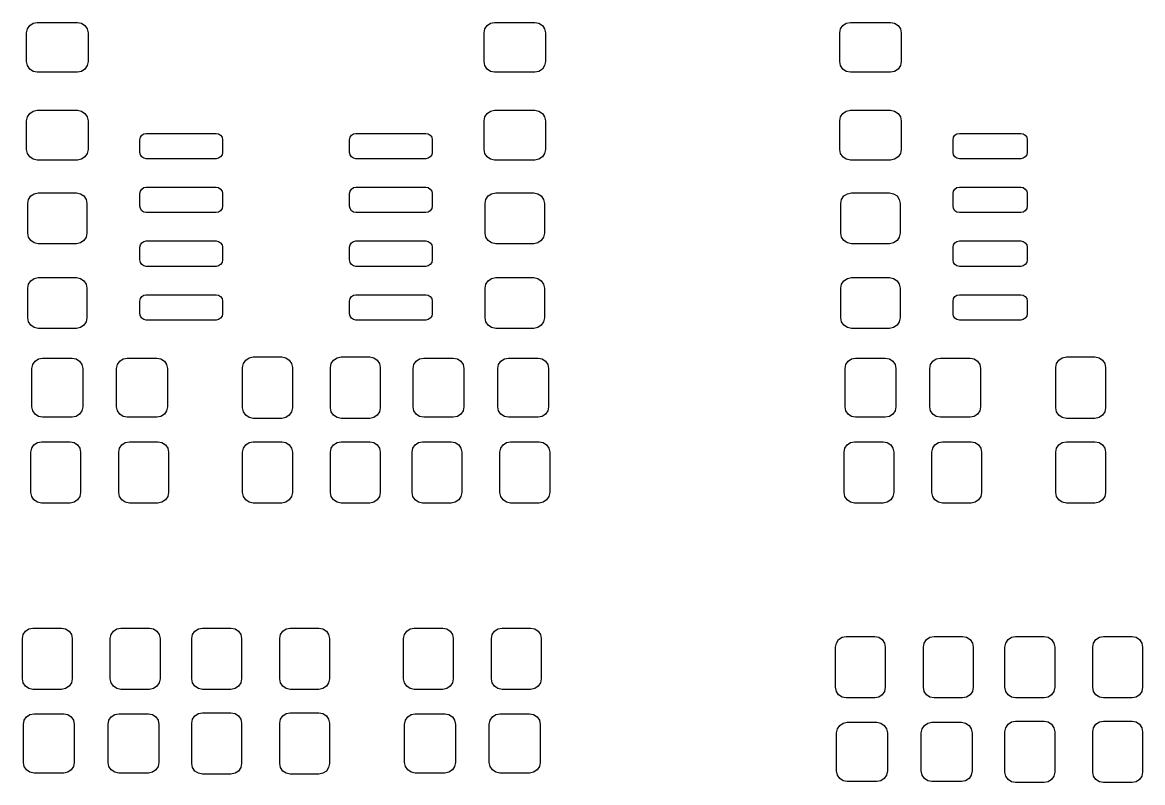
# Model space of a CAD drawing. Extents: x 124.4 to 176.5, y -117.9 to -78.3.
# Drawn here: x 124.38 to 150.82, y -96.32 to -78.38 of the extents above; entities that cross this region are included whole.
import ezdxf

# ---------------------------------------------------------------- set-up
doc = ezdxf.new("R2010")
doc.units = 0
doc.layers.add('BLACK', color=7, linetype='CONTINUOUS')

msp = doc.modelspace()

# ---------------------------------------------------------------- linework, layer by layer
at = {"layer": 'BLACK', "linetype": 'CONTINUOUS'}
for p, q in [((124.475, -78.625), (124.49403, -78.529329)), ((124.49403, -78.529329), (124.548223, -78.448223)), ((124.548223, -78.448223), (124.629329, -78.39403)), ((124.629329, -78.39403), (124.725, -78.375)), ((124.725, -78.375), (125.675, -78.375)), ((125.675, -78.375), (125.770671, -78.39403)), ((125.770671, -78.39403), (125.851777, -78.448223)), ((125.851777, -78.448223), (125.90597, -78.529329)), ((125.90597, -78.529329), (125.925, -78.625)), ((135.275, -78.625), (135.29403, -78.529329)), ((135.29403, -78.529329), (135.348223, -78.448223)), ((135.348223, -78.448223), (135.429329, -78.39403)), ((135.429329, -78.39403), (135.525, -78.375)), ((135.525, -78.375), (136.475, -78.375)), ((136.475, -78.375), (136.570671, -78.39403)), ((136.570671, -78.39403), (136.651777, -78.448223)), ((136.651777, -78.448223), (136.70597, -78.529329)), ((136.70597, -78.529329), (136.725, -78.625)), ((143.675, -78.625), (143.69403, -78.529329)), ((143.69403, -78.529329), (143.748223, -78.448223)), ((143.748223, -78.448223), (143.829329, -78.39403)), ((143.829329, -78.39403), (143.925, -78.375)), ((143.925, -78.375), (144.875, -78.375)), ((144.875, -78.375), (144.970671, -78.39403)), ((144.970671, -78.39403), (145.051777, -78.448223)), ((145.051777, -78.448223), (145.10597, -78.529329)), ((145.10597, -78.529329), (145.125, -78.625)), ((124.475, -79.3), (124.475, -78.625)), ((125.925, -78.625), (125.925, -79.3)), ((135.275, -79.3), (135.275, -78.625)), ((136.725, -78.625), (136.725, -79.3)), ((143.675, -79.3), (143.675, -78.625)), ((145.125, -78.625), (145.125, -79.3)), ((124.49403, -79.395671), (124.475, -79.3)), ((125.925, -79.3), (125.90597, -79.395671)), ((135.29403, -79.395671), (135.275, -79.3)), ((136.725, -79.3), (136.70597, -79.395671)), ((143.69403, -79.395671), (143.675, -79.3)), ((145.125, -79.3), (145.10597, -79.395671)), ((124.548223, -79.476777), (124.49403, -79.395671)), ((124.629329, -79.53097), (124.548223, -79.476777)), ((124.725, -79.55), (124.629329, -79.53097)), ((125.675, -79.55), (124.725, -79.55)), ((125.770671, -79.53097), (125.675, -79.55)), ((125.851777, -79.476777), (125.770671, -79.53097)), ((125.90597, -79.395671), (125.851777, -79.476777)), ((135.348223, -79.476777), (135.29403, -79.395671)), ((135.429329, -79.53097), (135.348223, -79.476777)), ((135.525, -79.55), (135.429329, -79.53097)), ((136.475, -79.55), (135.525, -79.55)), ((136.570671, -79.53097), (136.475, -79.55)), ((136.651777, -79.476777), (136.570671, -79.53097)), ((136.70597, -79.395671), (136.651777, -79.476777)), ((143.748223, -79.476777), (143.69403, -79.395671)), ((143.829329, -79.53097), (143.748223, -79.476777)), ((143.925, -79.55), (143.829329, -79.53097)), ((144.875, -79.55), (143.925, -79.55)), ((144.970671, -79.53097), (144.875, -79.55)), ((145.051777, -79.476777), (144.970671, -79.53097)), ((145.10597, -79.395671), (145.051777, -79.476777)), ((124.475, -80.7), (124.49403, -80.604329)), ((124.49403, -80.604329), (124.548223, -80.523223)), ((124.548223, -80.523223), (124.629329, -80.46903)), ((124.629329, -80.46903), (124.725, -80.45)), ((124.725, -80.45), (125.675, -80.45)), ((125.675, -80.45), (125.770671, -80.46903)), ((125.770671, -80.46903), (125.851777, -80.523223)), ((125.851777, -80.523223), (125.90597, -80.604329)), ((125.90597, -80.604329), (125.925, -80.7)), ((135.275, -80.7), (135.29403, -80.604329)), ((135.29403, -80.604329), (135.348223, -80.523223)), ((135.348223, -80.523223), (135.429329, -80.46903)), ((135.429329, -80.46903), (135.525, -80.45)), ((135.525, -80.45), (136.475, -80.45)), ((136.475, -80.45), (136.570671, -80.46903)), ((136.570671, -80.46903), (136.651777, -80.523223)), ((136.651777, -80.523223), (136.70597, -80.604329)), ((136.70597, -80.604329), (136.725, -80.7)), ((143.675, -80.7), (143.69403, -80.604329)), ((143.69403, -80.604329), (143.748223, -80.523223)), ((143.748223, -80.523223), (143.829329, -80.46903)), ((143.829329, -80.46903), (143.925, -80.45)), ((143.925, -80.45), (144.875, -80.45)), ((144.875, -80.45), (144.970671, -80.46903)), ((144.970671, -80.46903), (145.051777, -80.523223)), ((145.051777, -80.523223), (145.10597, -80.604329)), ((145.10597, -80.604329), (145.125, -80.7)), ((124.475, -81.375), (124.475, -80.7)), ((125.925, -80.7), (125.925, -81.375)), ((135.275, -81.375), (135.275, -80.7)), ((136.725, -80.7), (136.725, -81.375)), ((143.675, -81.375), (143.675, -80.7)), ((145.125, -80.7), (145.125, -81.375)), ((127.15, -81.145), (127.161418, -81.087597)), ((127.15, -81.445), (127.15, -81.145)), ((127.161418, -81.087597), (127.193934, -81.038934)), ((127.193934, -81.038934), (127.242597, -81.006418)), ((127.242597, -81.006418), (127.3, -80.995)), ((127.3, -80.995), (128.95, -80.995)), ((128.95, -80.995), (129.007403, -81.006418)), ((129.007403, -81.006418), (129.056066, -81.038934)), ((129.056066, -81.038934), (129.088582, -81.087597)), ((129.088582, -81.087597), (129.1, -81.145)), ((129.1, -81.145), (129.1, -81.445)), ((132.1, -81.145), (132.111418, -81.087597)), ((132.1, -81.445), (132.1, -81.145)), ((132.111418, -81.087597), (132.143934, -81.038934)), ((132.143934, -81.038934), (132.192597, -81.006418)), ((132.192597, -81.006418), (132.25, -80.995)), ((132.25, -80.995), (133.9, -80.995)), ((133.9, -80.995), (133.957403, -81.006418)), ((133.957403, -81.006418), (134.006066, -81.038934)), ((134.006066, -81.038934), (134.038582, -81.087597)), ((134.038582, -81.087597), (134.05, -81.145)), ((134.05, -81.145), (134.05, -81.445)), ((146.35, -81.145), (146.361418, -81.087597)), ((146.35, -81.445), (146.35, -81.145)), ((146.361418, -81.087597), (146.393934, -81.038934)), ((146.393934, -81.038934), (146.442597, -81.006418)), ((146.442597, -81.006418), (146.5, -80.995)), ((146.5, -80.995), (147.95, -80.995)), ((147.95, -80.995), (148.007403, -81.006418)), ((148.007403, -81.006418), (148.056066, -81.038934)), ((148.056066, -81.038934), (148.088582, -81.087597)), ((148.088582, -81.087597), (148.1, -81.145)), ((148.1, -81.145), (148.1, -81.445)), ((124.49403, -81.470671), (124.475, -81.375)), ((125.925, -81.375), (125.90597, -81.470671)), ((127.161418, -81.502403), (127.15, -81.445)), ((129.1, -81.445), (129.088582, -81.502403)), ((132.111418, -81.502403), (132.1, -81.445)), ((134.05, -81.445), (134.038582, -81.502403)), ((135.29403, -81.470671), (135.275, -81.375)), ((136.725, -81.375), (136.70597, -81.470671)), ((143.69403, -81.470671), (143.675, -81.375)), ((145.125, -81.375), (145.10597, -81.470671)), ((146.361418, -81.502403), (146.35, -81.445)), ((148.1, -81.445), (148.088582, -81.502403)), ((124.548223, -81.551777), (124.49403, -81.470671)), ((124.629329, -81.60597), (124.548223, -81.551777)), ((124.725, -81.625), (124.629329, -81.60597)), ((125.675, -81.625), (124.725, -81.625)), ((125.770671, -81.60597), (125.675, -81.625)), ((125.851777, -81.551777), (125.770671, -81.60597)), ((125.90597, -81.470671), (125.851777, -81.551777)), ((127.193934, -81.551066), (127.161418, -81.502403)), ((127.242597, -81.583582), (127.193934, -81.551066)), ((127.3, -81.595), (127.242597, -81.583582)), ((128.95, -81.595), (127.3, -81.595)), ((129.007403, -81.583582), (128.95, -81.595)), ((129.056066, -81.551066), (129.007403, -81.583582)), ((129.088582, -81.502403), (129.056066, -81.551066)), ((132.143934, -81.551066), (132.111418, -81.502403)), ((132.192597, -81.583582), (132.143934, -81.551066)), ((132.25, -81.595), (132.192597, -81.583582)), ((133.9, -81.595), (132.25, -81.595)), ((133.957403, -81.583582), (133.9, -81.595)), ((134.006066, -81.551066), (133.957403, -81.583582)), ((134.038582, -81.502403), (134.006066, -81.551066)), ((135.348223, -81.551777), (135.29403, -81.470671)), ((135.429329, -81.60597), (135.348223, -81.551777)), ((135.525, -81.625), (135.429329, -81.60597)), ((136.475, -81.625), (135.525, -81.625)), ((136.570671, -81.60597), (136.475, -81.625)), ((136.651777, -81.551777), (136.570671, -81.60597)), ((136.70597, -81.470671), (136.651777, -81.551777)), ((143.748223, -81.551777), (143.69403, -81.470671)), ((143.829329, -81.60597), (143.748223, -81.551777)), ((143.925, -81.625), (143.829329, -81.60597)), ((144.875, -81.625), (143.925, -81.625)), ((144.970671, -81.60597), (144.875, -81.625)), ((145.051777, -81.551777), (144.970671, -81.60597)), ((145.10597, -81.470671), (145.051777, -81.551777)), ((146.393934, -81.551066), (146.361418, -81.502403)), ((146.442597, -81.583582), (146.393934, -81.551066)), ((146.5, -81.595), (146.442597, -81.583582)), ((147.95, -81.595), (146.5, -81.595)), ((148.007403, -81.583582), (147.95, -81.595)), ((148.056066, -81.551066), (148.007403, -81.583582)), ((148.088582, -81.502403), (148.056066, -81.551066)), ((124.51903, -82.554329), (124.573223, -82.473223)), ((124.573223, -82.473223), (124.654329, -82.41903)), ((124.654329, -82.41903), (124.75, -82.4)), ((124.75, -82.4), (125.65, -82.4)), ((125.65, -82.4), (125.745671, -82.41903)), ((125.745671, -82.41903), (125.826777, -82.473223)), ((125.826777, -82.473223), (125.88097, -82.554329)), ((127.15, -82.415), (127.161418, -82.357597)), ((127.15, -82.715), (127.15, -82.415)), ((127.161418, -82.357597), (127.193934, -82.308934)), ((127.193934, -82.308934), (127.242597, -82.276418)), ((127.242597, -82.276418), (127.3, -82.265)), ((127.3, -82.265), (128.95, -82.265)), ((128.95, -82.265), (129.007403, -82.276418)), ((129.007403, -82.276418), (129.056066, -82.308934)), ((129.056066, -82.308934), (129.088582, -82.357597)), ((129.088582, -82.357597), (129.1, -82.415)), ((129.1, -82.415), (129.1, -82.715)), ((132.1, -82.415), (132.111418, -82.357597)), ((132.1, -82.715), (132.1, -82.415)), ((132.111418, -82.357597), (132.143934, -82.308934)), ((132.143934, -82.308934), (132.192597, -82.276418)), ((132.192597, -82.276418), (132.25, -82.265)), ((132.25, -82.265), (133.9, -82.265)), ((133.9, -82.265), (133.957403, -82.276418)), ((133.957403, -82.276418), (134.006066, -82.308934)), ((134.006066, -82.308934), (134.038582, -82.357597)), ((134.038582, -82.357597), (134.05, -82.415)), ((134.05, -82.415), (134.05, -82.715)), ((135.31903, -82.554329), (135.373223, -82.473223)), ((135.373223, -82.473223), (135.454329, -82.41903)), ((135.454329, -82.41903), (135.55, -82.4)), ((135.55, -82.4), (136.45, -82.4)), ((136.45, -82.4), (136.545671, -82.41903)), ((136.545671, -82.41903), (136.626777, -82.473223)), ((136.626777, -82.473223), (136.68097, -82.554329)), ((143.71903, -82.554329), (143.773223, -82.473223)), ((143.773223, -82.473223), (143.854329, -82.41903)), ((143.854329, -82.41903), (143.95, -82.4)), ((143.95, -82.4), (144.85, -82.4)), ((144.85, -82.4), (144.945671, -82.41903)), ((144.945671, -82.41903), (145.026777, -82.473223)), ((145.026777, -82.473223), (145.08097, -82.554329)), ((146.35, -82.415), (146.361418, -82.357597)), ((146.35, -82.715), (146.35, -82.415)), ((146.361418, -82.357597), (146.393934, -82.308934)), ((146.393934, -82.308934), (146.442597, -82.276418)), ((146.442597, -82.276418), (146.5, -82.265)), ((146.5, -82.265), (147.95, -82.265)), ((147.95, -82.265), (148.007403, -82.276418)), ((148.007403, -82.276418), (148.056066, -82.308934)), ((148.056066, -82.308934), (148.088582, -82.357597)), ((148.088582, -82.357597), (148.1, -82.415)), ((148.1, -82.415), (148.1, -82.715)), ((124.5, -82.65), (124.51903, -82.554329)), ((124.5, -83.35), (124.5, -82.65)), ((125.88097, -82.554329), (125.9, -82.65)), ((125.9, -82.65), (125.9, -83.35)), ((127.161418, -82.772403), (127.15, -82.715)), ((127.193934, -82.821066), (127.161418, -82.772403)), ((129.088582, -82.772403), (129.056066, -82.821066)), ((129.1, -82.715), (129.088582, -82.772403)), ((132.111418, -82.772403), (132.1, -82.715)), ((132.143934, -82.821066), (132.111418, -82.772403)), ((134.038582, -82.772403), (134.006066, -82.821066)), ((134.05, -82.715), (134.038582, -82.772403)), ((135.3, -82.65), (135.31903, -82.554329)), ((135.3, -83.35), (135.3, -82.65)), ((136.68097, -82.554329), (136.7, -82.65)), ((136.7, -82.65), (136.7, -83.35)), ((143.7, -82.65), (143.71903, -82.554329)), ((143.7, -83.35), (143.7, -82.65)), ((145.08097, -82.554329), (145.1, -82.65)), ((145.1, -82.65), (145.1, -83.35)), ((146.361418, -82.772403), (146.35, -82.715)), ((146.393934, -82.821066), (146.361418, -82.772403)), ((148.088582, -82.772403), (148.056066, -82.821066)), ((148.1, -82.715), (148.088582, -82.772403)), ((127.242597, -82.853582), (127.193934, -82.821066)), ((127.3, -82.865), (127.242597, -82.853582)), ((128.95, -82.865), (127.3, -82.865)), ((129.007403, -82.853582), (128.95, -82.865)), ((129.056066, -82.821066), (129.007403, -82.853582)), ((132.192597, -82.853582), (132.143934, -82.821066)), ((132.25, -82.865), (132.192597, -82.853582)), ((133.9, -82.865), (132.25, -82.865)), ((133.957403, -82.853582), (133.9, -82.865)), ((134.006066, -82.821066), (133.957403, -82.853582)), ((146.442597, -82.853582), (146.393934, -82.821066)), ((146.5, -82.865), (146.442597, -82.853582)), ((147.95, -82.865), (146.5, -82.865)), ((148.007403, -82.853582), (147.95, -82.865)), ((148.056066, -82.821066), (148.007403, -82.853582)), ((124.51903, -83.445671), (124.5, -83.35)), ((124.573223, -83.526777), (124.51903, -83.445671)), ((124.654329, -83.58097), (124.573223, -83.526777)), ((124.75, -83.6), (124.654329, -83.58097)), ((125.745671, -83.58097), (125.65, -83.6)), ((125.826777, -83.526777), (125.745671, -83.58097)), ((125.88097, -83.445671), (125.826777, -83.526777)), ((125.9, -83.35), (125.88097, -83.445671)), ((127.161418, -83.627597), (127.193934, -83.578934)), ((127.193934, -83.578934), (127.242597, -83.546418)), ((127.242597, -83.546418), (127.3, -83.535)), ((127.3, -83.535), (128.95, -83.535)), ((128.95, -83.535), (129.007403, -83.546418)), ((129.007403, -83.546418), (129.056066, -83.578934)), ((129.056066, -83.578934), (129.088582, -83.627597)), ((132.111418, -83.627597), (132.143934, -83.578934)), ((132.143934, -83.578934), (132.192597, -83.546418)), ((132.192597, -83.546418), (132.25, -83.535)), ((132.25, -83.535), (133.9, -83.535)), ((133.9, -83.535), (133.957403, -83.546418)), ((133.957403, -83.546418), (134.006066, -83.578934)), ((134.006066, -83.578934), (134.038582, -83.627597)), ((135.31903, -83.445671), (135.3, -83.35)), ((135.373223, -83.526777), (135.31903, -83.445671)), ((135.454329, -83.58097), (135.373223, -83.526777)), ((135.55, -83.6), (135.454329, -83.58097)), ((136.545671, -83.58097), (136.45, -83.6)), ((136.626777, -83.526777), (136.545671, -83.58097)), ((136.68097, -83.445671), (136.626777, -83.526777)), ((136.7, -83.35), (136.68097, -83.445671)), ((143.71903, -83.445671), (143.7, -83.35)), ((143.773223, -83.526777), (143.71903, -83.445671)), ((143.854329, -83.58097), (143.773223, -83.526777)), ((143.95, -83.6), (143.854329, -83.58097)), ((144.945671, -83.58097), (144.85, -83.6)), ((145.026777, -83.526777), (144.945671, -83.58097)), ((145.08097, -83.445671), (145.026777, -83.526777)), ((145.1, -83.35), (145.08097, -83.445671)), ((146.361418, -83.627597), (146.393934, -83.578934)), ((146.393934, -83.578934), (146.442597, -83.546418)), ((146.442597, -83.546418), (146.5, -83.535)), ((146.5, -83.535), (147.95, -83.535)), ((147.95, -83.535), (148.007403, -83.546418)), ((148.007403, -83.546418), (148.056066, -83.578934)), ((148.056066, -83.578934), (148.088582, -83.627597)), ((125.65, -83.6), (124.75, -83.6)), ((127.15, -83.685), (127.161418, -83.627597)), ((127.15, -83.985), (127.15, -83.685)), ((129.088582, -83.627597), (129.1, -83.685)), ((129.1, -83.685), (129.1, -83.985)), ((132.1, -83.685), (132.111418, -83.627597)), ((132.1, -83.985), (132.1, -83.685)), ((134.038582, -83.627597), (134.05, -83.685)), ((134.05, -83.685), (134.05, -83.985)), ((136.45, -83.6), (135.55, -83.6)), ((144.85, -83.6), (143.95, -83.6)), ((146.35, -83.685), (146.361418, -83.627597)), ((146.35, -83.985), (146.35, -83.685)), ((148.088582, -83.627597), (148.1, -83.685)), ((148.1, -83.685), (148.1, -83.985)), ((127.161418, -84.042403), (127.15, -83.985)), ((127.193934, -84.091066), (127.161418, -84.042403)), ((127.242597, -84.123582), (127.193934, -84.091066)), ((129.056066, -84.091066), (129.007403, -84.123582)), ((129.088582, -84.042403), (129.056066, -84.091066)), ((129.1, -83.985), (129.088582, -84.042403)), ((132.111418, -84.042403), (132.1, -83.985)), ((132.143934, -84.091066), (132.111418, -84.042403)), ((132.192597, -84.123582), (132.143934, -84.091066)), ((134.006066, -84.091066), (133.957403, -84.123582)), ((134.038582, -84.042403), (134.006066, -84.091066)), ((134.05, -83.985), (134.038582, -84.042403)), ((146.361418, -84.042403), (146.35, -83.985)), ((146.393934, -84.091066), (146.361418, -84.042403)), ((146.442597, -84.123582), (146.393934, -84.091066)), ((148.056066, -84.091066), (148.007403, -84.123582)), ((148.088582, -84.042403), (148.056066, -84.091066)), ((148.1, -83.985), (148.088582, -84.042403)), ((127.3, -84.135), (127.242597, -84.123582)), ((128.95, -84.135), (127.3, -84.135)), ((129.007403, -84.123582), (128.95, -84.135)), ((132.25, -84.135), (132.192597, -84.123582)), ((133.9, -84.135), (132.25, -84.135)), ((133.957403, -84.123582), (133.9, -84.135)), ((146.5, -84.135), (146.442597, -84.123582)), ((147.95, -84.135), (146.5, -84.135)), ((148.007403, -84.123582), (147.95, -84.135)), ((124.5, -84.65), (124.51903, -84.554329)), ((124.51903, -84.554329), (124.573223, -84.473223)), ((124.573223, -84.473223), (124.654329, -84.41903)), ((124.654329, -84.41903), (124.75, -84.4)), ((124.75, -84.4), (125.65, -84.4)), ((125.65, -84.4), (125.745671, -84.41903)), ((125.745671, -84.41903), (125.826777, -84.473223)), ((125.826777, -84.473223), (125.88097, -84.554329)), ((125.88097, -84.554329), (125.9, -84.65)), ((135.3, -84.65), (135.31903, -84.554329)), ((135.31903, -84.554329), (135.373223, -84.473223)), ((135.373223, -84.473223), (135.454329, -84.41903)), ((135.454329, -84.41903), (135.55, -84.4)), ((135.55, -84.4), (136.45, -84.4)), ((136.45, -84.4), (136.545671, -84.41903)), ((136.545671, -84.41903), (136.626777, -84.473223)), ((136.626777, -84.473223), (136.68097, -84.554329)), ((136.68097, -84.554329), (136.7, -84.65)), ((143.7, -84.65), (143.71903, -84.554329)), ((143.71903, -84.554329), (143.773223, -84.473223)), ((143.773223, -84.473223), (143.854329, -84.41903)), ((143.854329, -84.41903), (143.95, -84.4)), ((143.95, -84.4), (144.85, -84.4)), ((144.85, -84.4), (144.945671, -84.41903)), ((144.945671, -84.41903), (145.026777, -84.473223)), ((145.026777, -84.473223), (145.08097, -84.554329)), ((145.08097, -84.554329), (145.1, -84.65)), ((124.5, -85.35), (124.5, -84.65)), ((125.9, -84.65), (125.9, -85.35)), ((127.15, -84.955), (127.161418, -84.897597)), ((127.161418, -84.897597), (127.193934, -84.848934)), ((127.193934, -84.848934), (127.242597, -84.816418)), ((127.242597, -84.816418), (127.3, -84.805)), ((127.3, -84.805), (128.95, -84.805)), ((128.95, -84.805), (129.007403, -84.816418)), ((129.007403, -84.816418), (129.056066, -84.848934)), ((129.056066, -84.848934), (129.088582, -84.897597)), ((129.088582, -84.897597), (129.1, -84.955)), ((132.1, -84.955), (132.111418, -84.897597)), ((132.111418, -84.897597), (132.143934, -84.848934)), ((132.143934, -84.848934), (132.192597, -84.816418)), ((132.192597, -84.816418), (132.25, -84.805)), ((132.25, -84.805), (133.9, -84.805)), ((133.9, -84.805), (133.957403, -84.816418)), ((133.957403, -84.816418), (134.006066, -84.848934)), ((134.006066, -84.848934), (134.038582, -84.897597)), ((134.038582, -84.897597), (134.05, -84.955)), ((135.3, -85.35), (135.3, -84.65)), ((136.7, -84.65), (136.7, -85.35)), ((143.7, -85.35), (143.7, -84.65)), ((145.1, -84.65), (145.1, -85.35)), ((146.35, -84.955), (146.361418, -84.897597)), ((146.361418, -84.897597), (146.393934, -84.848934)), ((146.393934, -84.848934), (146.442597, -84.816418)), ((146.442597, -84.816418), (146.5, -84.805)), ((146.5, -84.805), (147.95, -84.805)), ((147.95, -84.805), (148.007403, -84.816418)), ((148.007403, -84.816418), (148.056066, -84.848934)), ((148.056066, -84.848934), (148.088582, -84.897597)), ((148.088582, -84.897597), (148.1, -84.955)), ((127.15, -85.255), (127.15, -84.955)), ((129.1, -84.955), (129.1, -85.255)), ((132.1, -85.255), (132.1, -84.955)), ((134.05, -84.955), (134.05, -85.255)), ((146.35, -85.255), (146.35, -84.955)), ((148.1, -84.955), (148.1, -85.255)), ((124.51903, -85.445671), (124.5, -85.35)), ((125.9, -85.35), (125.88097, -85.445671)), ((127.161418, -85.312403), (127.15, -85.255)), ((127.193934, -85.361066), (127.161418, -85.312403)), ((127.242597, -85.393582), (127.193934, -85.361066)), ((127.3, -85.405), (127.242597, -85.393582)), ((128.95, -85.405), (127.3, -85.405)), ((129.007403, -85.393582), (128.95, -85.405)), ((129.056066, -85.361066), (129.007403, -85.393582)), ((129.088582, -85.312403), (129.056066, -85.361066)), ((129.1, -85.255), (129.088582, -85.312403)), ((132.111418, -85.312403), (132.1, -85.255)), ((132.143934, -85.361066), (132.111418, -85.312403)), ((132.192597, -85.393582), (132.143934, -85.361066)), ((132.25, -85.405), (132.192597, -85.393582)), ((133.9, -85.405), (132.25, -85.405)), ((133.957403, -85.393582), (133.9, -85.405)), ((134.006066, -85.361066), (133.957403, -85.393582)), ((134.038582, -85.312403), (134.006066, -85.361066)), ((134.05, -85.255), (134.038582, -85.312403)), ((135.31903, -85.445671), (135.3, -85.35)), ((136.7, -85.35), (136.68097, -85.445671)), ((143.71903, -85.445671), (143.7, -85.35)), ((145.1, -85.35), (145.08097, -85.445671)), ((146.361418, -85.312403), (146.35, -85.255)), ((146.393934, -85.361066), (146.361418, -85.312403)), ((146.442597, -85.393582), (146.393934, -85.361066)), ((146.5, -85.405), (146.442597, -85.393582)), ((147.95, -85.405), (146.5, -85.405)), ((148.007403, -85.393582), (147.95, -85.405)), ((148.056066, -85.361066), (148.007403, -85.393582)), ((148.088582, -85.312403), (148.056066, -85.361066)), ((148.1, -85.255), (148.088582, -85.312403)), ((124.573223, -85.526777), (124.51903, -85.445671)), ((124.654329, -85.58097), (124.573223, -85.526777)), ((124.75, -85.6), (124.654329, -85.58097)), ((125.65, -85.6), (124.75, -85.6)), ((125.745671, -85.58097), (125.65, -85.6)), ((125.826777, -85.526777), (125.745671, -85.58097)), ((125.88097, -85.445671), (125.826777, -85.526777)), ((135.373223, -85.526777), (135.31903, -85.445671)), ((135.454329, -85.58097), (135.373223, -85.526777)), ((135.55, -85.6), (135.454329, -85.58097)), ((136.45, -85.6), (135.55, -85.6)), ((136.545671, -85.58097), (136.45, -85.6)), ((136.626777, -85.526777), (136.545671, -85.58097)), ((136.68097, -85.445671), (136.626777, -85.526777)), ((143.773223, -85.526777), (143.71903, -85.445671)), ((143.854329, -85.58097), (143.773223, -85.526777)), ((143.95, -85.6), (143.854329, -85.58097)), ((144.85, -85.6), (143.95, -85.6)), ((144.945671, -85.58097), (144.85, -85.6)), ((145.026777, -85.526777), (144.945671, -85.58097)), ((145.08097, -85.445671), (145.026777, -85.526777)), ((124.6, -86.55), (124.61903, -86.454329)), ((124.61903, -86.454329), (124.673223, -86.373223)), ((124.673223, -86.373223), (124.754329, -86.31903)), ((124.754329, -86.31903), (124.85, -86.3)), ((124.85, -86.3), (125.55, -86.3)), ((125.55, -86.3), (125.645671, -86.31903)), ((125.645671, -86.31903), (125.726777, -86.373223)), ((125.726777, -86.373223), (125.78097, -86.454329)), ((125.78097, -86.454329), (125.8, -86.55)), ((126.6, -86.55), (126.61903, -86.454329)), ((126.61903, -86.454329), (126.673223, -86.373223)), ((126.673223, -86.373223), (126.754329, -86.31903)), ((126.754329, -86.31903), (126.85, -86.3)), ((126.85, -86.3), (127.55, -86.3)), ((127.55, -86.3), (127.645671, -86.31903)), ((127.645671, -86.31903), (127.726777, -86.373223)), ((127.726777, -86.373223), (127.78097, -86.454329)), ((127.78097, -86.454329), (127.8, -86.55)), ((129.575, -86.525), (129.59403, -86.429329)), ((129.59403, -86.429329), (129.648223, -86.348223)), ((129.648223, -86.348223), (129.729329, -86.29403)), ((129.729329, -86.29403), (129.825, -86.275)), ((129.825, -86.275), (130.5, -86.275)), ((130.5, -86.275), (130.595671, -86.29403)), ((130.595671, -86.29403), (130.676777, -86.348223)), ((130.676777, -86.348223), (130.73097, -86.429329)), ((130.73097, -86.429329), (130.75, -86.525)), ((131.65, -86.525), (131.66903, -86.429329)), ((131.66903, -86.429329), (131.723223, -86.348223)), ((131.723223, -86.348223), (131.804329, -86.29403)), ((131.804329, -86.29403), (131.9, -86.275)), ((131.9, -86.275), (132.575, -86.275)), ((132.575, -86.275), (132.670671, -86.29403)), ((132.670671, -86.29403), (132.751777, -86.348223)), ((132.751777, -86.348223), (132.80597, -86.429329)), ((132.80597, -86.429329), (132.825, -86.525)), ((133.6, -86.55), (133.61903, -86.454329)), ((133.61903, -86.454329), (133.673223, -86.373223)), ((133.673223, -86.373223), (133.754329, -86.31903)), ((133.754329, -86.31903), (133.85, -86.3)), ((133.85, -86.3), (134.55, -86.3)), ((134.55, -86.3), (134.645671, -86.31903)), ((134.645671, -86.31903), (134.726777, -86.373223)), ((134.726777, -86.373223), (134.78097, -86.454329)), ((134.78097, -86.454329), (134.8, -86.55)), ((135.6, -86.55), (135.61903, -86.454329)), ((135.61903, -86.454329), (135.673223, -86.373223)), ((135.673223, -86.373223), (135.754329, -86.31903)), ((135.754329, -86.31903), (135.85, -86.3)), ((135.85, -86.3), (136.55, -86.3)), ((136.55, -86.3), (136.645671, -86.31903)), ((136.645671, -86.31903), (136.726777, -86.373223)), ((136.726777, -86.373223), (136.78097, -86.454329)), ((136.78097, -86.454329), (136.8, -86.55)), ((143.8, -86.55), (143.81903, -86.454329)), ((143.81903, -86.454329), (143.873223, -86.373223)), ((143.873223, -86.373223), (143.954329, -86.31903)), ((143.954329, -86.31903), (144.05, -86.3)), ((144.05, -86.3), (144.75, -86.3)), ((144.75, -86.3), (144.845671, -86.31903)), ((144.845671, -86.31903), (144.926777, -86.373223)), ((144.926777, -86.373223), (144.98097, -86.454329)), ((144.98097, -86.454329), (145, -86.55)), ((145.8, -86.55), (145.81903, -86.454329)), ((145.81903, -86.454329), (145.873223, -86.373223)), ((145.873223, -86.373223), (145.954329, -86.31903)), ((145.954329, -86.31903), (146.05, -86.3)), ((146.05, -86.3), (146.75, -86.3)), ((146.75, -86.3), (146.845671, -86.31903)), ((146.845671, -86.31903), (146.926777, -86.373223)), ((146.926777, -86.373223), (146.98097, -86.454329)), ((146.98097, -86.454329), (147, -86.55)), ((148.775, -86.525), (148.79403, -86.429329)), ((148.79403, -86.429329), (148.848223, -86.348223)), ((148.848223, -86.348223), (148.929329, -86.29403)), ((148.929329, -86.29403), (149.025, -86.275)), ((149.025, -86.275), (149.7, -86.275)), ((149.7, -86.275), (149.795671, -86.29403)), ((149.795671, -86.29403), (149.876777, -86.348223)), ((149.876777, -86.348223), (149.93097, -86.429329)), ((149.93097, -86.429329), (149.95, -86.525)), ((124.6, -87.45), (124.6, -86.55)), ((125.8, -86.55), (125.8, -87.45)), ((126.6, -87.45), (126.6, -86.55)), ((127.8, -86.55), (127.8, -87.45)), ((129.575, -87.475), (129.575, -86.525)), ((130.75, -86.525), (130.75, -87.475)), ((131.65, -87.475), (131.65, -86.525)), ((132.825, -86.525), (132.825, -87.475)), ((133.6, -87.45), (133.6, -86.55)), ((134.8, -86.55), (134.8, -87.45)), ((135.6, -87.45), (135.6, -86.55)), ((136.8, -86.55), (136.8, -87.45)), ((143.8, -87.45), (143.8, -86.55)), ((145, -86.55), (145, -87.45)), ((145.8, -87.45), (145.8, -86.55)), ((147, -86.55), (147, -87.45)), ((148.775, -87.475), (148.775, -86.525)), ((149.95, -86.525), (149.95, -87.475)), ((124.61903, -87.545671), (124.6, -87.45)), ((124.673223, -87.626777), (124.61903, -87.545671)), ((125.78097, -87.545671), (125.726777, -87.626777)), ((125.8, -87.45), (125.78097, -87.545671)), ((126.61903, -87.545671), (126.6, -87.45)), ((126.673223, -87.626777), (126.61903, -87.545671)), ((127.78097, -87.545671), (127.726777, -87.626777)), ((127.8, -87.45), (127.78097, -87.545671)), ((129.59403, -87.570671), (129.575, -87.475)), ((130.75, -87.475), (130.73097, -87.570671)), ((131.66903, -87.570671), (131.65, -87.475)), ((132.825, -87.475), (132.80597, -87.570671)), ((133.61903, -87.545671), (133.6, -87.45)), ((133.673223, -87.626777), (133.61903, -87.545671)), ((134.78097, -87.545671), (134.726777, -87.626777)), ((134.8, -87.45), (134.78097, -87.545671)), ((135.61903, -87.545671), (135.6, -87.45)), ((135.673223, -87.626777), (135.61903, -87.545671)), ((136.78097, -87.545671), (136.726777, -87.626777)), ((136.8, -87.45), (136.78097, -87.545671)), ((143.81903, -87.545671), (143.8, -87.45)), ((143.873223, -87.626777), (143.81903, -87.545671)), ((144.98097, -87.545671), (144.926777, -87.626777)), ((145, -87.45), (144.98097, -87.545671)), ((145.81903, -87.545671), (145.8, -87.45)), ((145.873223, -87.626777), (145.81903, -87.545671)), ((146.98097, -87.545671), (146.926777, -87.626777)), ((147, -87.45), (146.98097, -87.545671)), ((148.79403, -87.570671), (148.775, -87.475)), ((149.95, -87.475), (149.93097, -87.570671)), ((124.754329, -87.68097), (124.673223, -87.626777)), ((124.85, -87.7), (124.754329, -87.68097)), ((125.55, -87.7), (124.85, -87.7)), ((125.645671, -87.68097), (125.55, -87.7)), ((125.726777, -87.626777), (125.645671, -87.68097)), ((126.754329, -87.68097), (126.673223, -87.626777)), ((126.85, -87.7), (126.754329, -87.68097)), ((127.55, -87.7), (126.85, -87.7)), ((127.645671, -87.68097), (127.55, -87.7)), ((127.726777, -87.626777), (127.645671, -87.68097)), ((129.648223, -87.651777), (129.59403, -87.570671)), ((129.729329, -87.70597), (129.648223, -87.651777)), ((129.825, -87.725), (129.729329, -87.70597)), ((130.5, -87.725), (129.825, -87.725)), ((130.595671, -87.70597), (130.5, -87.725)), ((130.676777, -87.651777), (130.595671, -87.70597)), ((130.73097, -87.570671), (130.676777, -87.651777)), ((131.723223, -87.651777), (131.66903, -87.570671)), ((131.804329, -87.70597), (131.723223, -87.651777)), ((131.9, -87.725), (131.804329, -87.70597)), ((132.575, -87.725), (131.9, -87.725)), ((132.670671, -87.70597), (132.575, -87.725)), ((132.751777, -87.651777), (132.670671, -87.70597)), ((132.80597, -87.570671), (132.751777, -87.651777)), ((133.754329, -87.68097), (133.673223, -87.626777)), ((133.85, -87.7), (133.754329, -87.68097)), ((134.55, -87.7), (133.85, -87.7)), ((134.645671, -87.68097), (134.55, -87.7)), ((134.726777, -87.626777), (134.645671, -87.68097)), ((135.754329, -87.68097), (135.673223, -87.626777)), ((135.85, -87.7), (135.754329, -87.68097)), ((136.55, -87.7), (135.85, -87.7)), ((136.645671, -87.68097), (136.55, -87.7)), ((136.726777, -87.626777), (136.645671, -87.68097)), ((143.954329, -87.68097), (143.873223, -87.626777)), ((144.05, -87.7), (143.954329, -87.68097)), ((144.75, -87.7), (144.05, -87.7)), ((144.845671, -87.68097), (144.75, -87.7)), ((144.926777, -87.626777), (144.845671, -87.68097)), ((145.954329, -87.68097), (145.873223, -87.626777)), ((146.05, -87.7), (145.954329, -87.68097)), ((146.75, -87.7), (146.05, -87.7)), ((146.845671, -87.68097), (146.75, -87.7)), ((146.926777, -87.626777), (146.845671, -87.68097)), ((148.848223, -87.651777), (148.79403, -87.570671)), ((148.929329, -87.70597), (148.848223, -87.651777)), ((149.025, -87.725), (148.929329, -87.70597)), ((149.7, -87.725), (149.025, -87.725)), ((149.795671, -87.70597), (149.7, -87.725)), ((149.876777, -87.651777), (149.795671, -87.70597)), ((149.93097, -87.570671), (149.876777, -87.651777)), ((124.648223, -88.348223), (124.729329, -88.29403)), ((124.729329, -88.29403), (124.825, -88.275)), ((124.825, -88.275), (125.5, -88.275)), ((125.5, -88.275), (125.595671, -88.29403)), ((125.595671, -88.29403), (125.676777, -88.348223)), ((126.723223, -88.348223), (126.804329, -88.29403)), ((126.804329, -88.29403), (126.9, -88.275)), ((126.9, -88.275), (127.575, -88.275)), ((127.575, -88.275), (127.670671, -88.29403)), ((127.670671, -88.29403), (127.751777, -88.348223)), ((129.648223, -88.348223), (129.729329, -88.29403)), ((129.729329, -88.29403), (129.825, -88.275)), ((129.825, -88.275), (130.5, -88.275)), ((130.5, -88.275), (130.595671, -88.29403)), ((130.595671, -88.29403), (130.676777, -88.348223)), ((131.723223, -88.348223), (131.804329, -88.29403)), ((131.804329, -88.29403), (131.9, -88.275)), ((131.9, -88.275), (132.575, -88.275)), ((132.575, -88.275), (132.670671, -88.29403)), ((132.670671, -88.29403), (132.751777, -88.348223)), ((133.648223, -88.348223), (133.729329, -88.29403)), ((133.729329, -88.29403), (133.825, -88.275)), ((133.825, -88.275), (134.5, -88.275)), ((134.5, -88.275), (134.595671, -88.29403)), ((134.595671, -88.29403), (134.676777, -88.348223)), ((135.723223, -88.348223), (135.804329, -88.29403)), ((135.804329, -88.29403), (135.9, -88.275)), ((135.9, -88.275), (136.575, -88.275)), ((136.575, -88.275), (136.670671, -88.29403)), ((136.670671, -88.29403), (136.751777, -88.348223)), ((143.848223, -88.348223), (143.929329, -88.29403)), ((143.929329, -88.29403), (144.025, -88.275)), ((144.025, -88.275), (144.7, -88.275)), ((144.7, -88.275), (144.795671, -88.29403)), ((144.795671, -88.29403), (144.876777, -88.348223)), ((145.923223, -88.348223), (146.004329, -88.29403)), ((146.004329, -88.29403), (146.1, -88.275)), ((146.1, -88.275), (146.775, -88.275)), ((146.775, -88.275), (146.870671, -88.29403)), ((146.870671, -88.29403), (146.951777, -88.348223)), ((148.848223, -88.348223), (148.929329, -88.29403)), ((148.929329, -88.29403), (149.025, -88.275)), ((149.025, -88.275), (149.7, -88.275)), ((149.7, -88.275), (149.795671, -88.29403)), ((149.795671, -88.29403), (149.876777, -88.348223)), ((124.575, -88.525), (124.59403, -88.429329)), ((124.575, -89.475), (124.575, -88.525)), ((124.59403, -88.429329), (124.648223, -88.348223)), ((125.676777, -88.348223), (125.73097, -88.429329)), ((125.73097, -88.429329), (125.75, -88.525)), ((125.75, -88.525), (125.75, -89.475)), ((126.65, -88.525), (126.66903, -88.429329)), ((126.65, -89.475), (126.65, -88.525)), ((126.66903, -88.429329), (126.723223, -88.348223)), ((127.751777, -88.348223), (127.80597, -88.429329)), ((127.80597, -88.429329), (127.825, -88.525)), ((127.825, -88.525), (127.825, -89.475)), ((129.575, -88.525), (129.59403, -88.429329)), ((129.575, -89.475), (129.575, -88.525)), ((129.59403, -88.429329), (129.648223, -88.348223)), ((130.676777, -88.348223), (130.73097, -88.429329)), ((130.73097, -88.429329), (130.75, -88.525)), ((130.75, -88.525), (130.75, -89.475)), ((131.65, -88.525), (131.66903, -88.429329)), ((131.65, -89.475), (131.65, -88.525)), ((131.66903, -88.429329), (131.723223, -88.348223)), ((132.751777, -88.348223), (132.80597, -88.429329)), ((132.80597, -88.429329), (132.825, -88.525)), ((132.825, -88.525), (132.825, -89.475)), ((133.575, -88.525), (133.59403, -88.429329)), ((133.575, -89.475), (133.575, -88.525)), ((133.59403, -88.429329), (133.648223, -88.348223)), ((134.676777, -88.348223), (134.73097, -88.429329)), ((134.73097, -88.429329), (134.75, -88.525)), ((134.75, -88.525), (134.75, -89.475)), ((135.65, -88.525), (135.66903, -88.429329)), ((135.65, -89.475), (135.65, -88.525)), ((135.66903, -88.429329), (135.723223, -88.348223)), ((136.751777, -88.348223), (136.80597, -88.429329)), ((136.80597, -88.429329), (136.825, -88.525)), ((136.825, -88.525), (136.825, -89.475)), ((143.775, -88.525), (143.79403, -88.429329)), ((143.775, -89.475), (143.775, -88.525)), ((143.79403, -88.429329), (143.848223, -88.348223)), ((144.876777, -88.348223), (144.93097, -88.429329)), ((144.93097, -88.429329), (144.95, -88.525)), ((144.95, -88.525), (144.95, -89.475)), ((145.85, -88.525), (145.86903, -88.429329)), ((145.85, -89.475), (145.85, -88.525)), ((145.86903, -88.429329), (145.923223, -88.348223)), ((146.951777, -88.348223), (147.00597, -88.429329)), ((147.00597, -88.429329), (147.025, -88.525)), ((147.025, -88.525), (147.025, -89.475)), ((148.775, -88.525), (148.79403, -88.429329)), ((148.775, -89.475), (148.775, -88.525)), ((148.79403, -88.429329), (148.848223, -88.348223)), ((149.876777, -88.348223), (149.93097, -88.429329)), ((149.93097, -88.429329), (149.95, -88.525)), ((149.95, -88.525), (149.95, -89.475)), ((124.59403, -89.570671), (124.575, -89.475)), ((124.648223, -89.651777), (124.59403, -89.570671)), ((124.729329, -89.70597), (124.648223, -89.651777)), ((125.676777, -89.651777), (125.595671, -89.70597)), ((125.73097, -89.570671), (125.676777, -89.651777)), ((125.75, -89.475), (125.73097, -89.570671)), ((126.66903, -89.570671), (126.65, -89.475)), ((126.723223, -89.651777), (126.66903, -89.570671)), ((126.804329, -89.70597), (126.723223, -89.651777)), ((127.751777, -89.651777), (127.670671, -89.70597)), ((127.80597, -89.570671), (127.751777, -89.651777)), ((127.825, -89.475), (127.80597, -89.570671)), ((129.59403, -89.570671), (129.575, -89.475)), ((129.648223, -89.651777), (129.59403, -89.570671)), ((129.729329, -89.70597), (129.648223, -89.651777)), ((130.676777, -89.651777), (130.595671, -89.70597)), ((130.73097, -89.570671), (130.676777, -89.651777)), ((130.75, -89.475), (130.73097, -89.570671)), ((131.66903, -89.570671), (131.65, -89.475)), ((131.723223, -89.651777), (131.66903, -89.570671)), ((131.804329, -89.70597), (131.723223, -89.651777)), ((132.751777, -89.651777), (132.670671, -89.70597)), ((132.80597, -89.570671), (132.751777, -89.651777)), ((132.825, -89.475), (132.80597, -89.570671)), ((133.59403, -89.570671), (133.575, -89.475)), ((133.648223, -89.651777), (133.59403, -89.570671)), ((133.729329, -89.70597), (133.648223, -89.651777)), ((134.676777, -89.651777), (134.595671, -89.70597)), ((134.73097, -89.570671), (134.676777, -89.651777)), ((134.75, -89.475), (134.73097, -89.570671)), ((135.66903, -89.570671), (135.65, -89.475)), ((135.723223, -89.651777), (135.66903, -89.570671)), ((135.804329, -89.70597), (135.723223, -89.651777)), ((136.751777, -89.651777), (136.670671, -89.70597)), ((136.80597, -89.570671), (136.751777, -89.651777)), ((136.825, -89.475), (136.80597, -89.570671)), ((143.79403, -89.570671), (143.775, -89.475)), ((143.848223, -89.651777), (143.79403, -89.570671)), ((143.929329, -89.70597), (143.848223, -89.651777)), ((144.876777, -89.651777), (144.795671, -89.70597)), ((144.93097, -89.570671), (144.876777, -89.651777)), ((144.95, -89.475), (144.93097, -89.570671)), ((145.86903, -89.570671), (145.85, -89.475)), ((145.923223, -89.651777), (145.86903, -89.570671)), ((146.004329, -89.70597), (145.923223, -89.651777)), ((146.951777, -89.651777), (146.870671, -89.70597)), ((147.00597, -89.570671), (146.951777, -89.651777)), ((147.025, -89.475), (147.00597, -89.570671)), ((148.79403, -89.570671), (148.775, -89.475)), ((148.848223, -89.651777), (148.79403, -89.570671)), ((148.929329, -89.70597), (148.848223, -89.651777)), ((149.876777, -89.651777), (149.795671, -89.70597)), ((149.93097, -89.570671), (149.876777, -89.651777)), ((149.95, -89.475), (149.93097, -89.570671)), ((124.825, -89.725), (124.729329, -89.70597)), ((125.5, -89.725), (124.825, -89.725)), ((125.595671, -89.70597), (125.5, -89.725)), ((126.9, -89.725), (126.804329, -89.70597)), ((127.575, -89.725), (126.9, -89.725)), ((127.670671, -89.70597), (127.575, -89.725)), ((129.825, -89.725), (129.729329, -89.70597)), ((130.5, -89.725), (129.825, -89.725)), ((130.595671, -89.70597), (130.5, -89.725)), ((131.9, -89.725), (131.804329, -89.70597)), ((132.575, -89.725), (131.9, -89.725)), ((132.670671, -89.70597), (132.575, -89.725)), ((133.825, -89.725), (133.729329, -89.70597)), ((134.5, -89.725), (133.825, -89.725)), ((134.595671, -89.70597), (134.5, -89.725)), ((135.9, -89.725), (135.804329, -89.70597)), ((136.575, -89.725), (135.9, -89.725)), ((136.670671, -89.70597), (136.575, -89.725)), ((144.025, -89.725), (143.929329, -89.70597)), ((144.7, -89.725), (144.025, -89.725)), ((144.795671, -89.70597), (144.7, -89.725)), ((146.1, -89.725), (146.004329, -89.70597)), ((146.775, -89.725), (146.1, -89.725)), ((146.870671, -89.70597), (146.775, -89.725)), ((149.025, -89.725), (148.929329, -89.70597)), ((149.7, -89.725), (149.025, -89.725)), ((149.795671, -89.70597), (149.7, -89.725)), ((124.375, -92.925), (124.39403, -92.829329)), ((124.39403, -92.829329), (124.448223, -92.748223)), ((124.448223, -92.748223), (124.529329, -92.69403)), ((124.529329, -92.69403), (124.625, -92.675)), ((124.625, -92.675), (125.3, -92.675)), ((125.3, -92.675), (125.395671, -92.69403)), ((125.395671, -92.69403), (125.476777, -92.748223)), ((125.476777, -92.748223), (125.53097, -92.829329)), ((125.53097, -92.829329), (125.55, -92.925)), ((126.45, -92.925), (126.46903, -92.829329)), ((126.46903, -92.829329), (126.523223, -92.748223)), ((126.523223, -92.748223), (126.604329, -92.69403)), ((126.604329, -92.69403), (126.7, -92.675)), ((126.7, -92.675), (127.375, -92.675)), ((127.375, -92.675), (127.470671, -92.69403)), ((127.470671, -92.69403), (127.551777, -92.748223)), ((127.551777, -92.748223), (127.60597, -92.829329)), ((127.60597, -92.829329), (127.625, -92.925)), ((128.375, -92.925), (128.39403, -92.829329)), ((128.39403, -92.829329), (128.448223, -92.748223)), ((128.448223, -92.748223), (128.529329, -92.69403)), ((128.529329, -92.69403), (128.625, -92.675)), ((128.625, -92.675), (129.3, -92.675)), ((129.3, -92.675), (129.395671, -92.69403)), ((129.395671, -92.69403), (129.476777, -92.748223)), ((129.476777, -92.748223), (129.53097, -92.829329)), ((129.53097, -92.829329), (129.55, -92.925)), ((130.45, -92.925), (130.46903, -92.829329)), ((130.46903, -92.829329), (130.523223, -92.748223)), ((130.523223, -92.748223), (130.604329, -92.69403)), ((130.604329, -92.69403), (130.7, -92.675)), ((130.7, -92.675), (131.375, -92.675)), ((131.375, -92.675), (131.470671, -92.69403)), ((131.470671, -92.69403), (131.551777, -92.748223)), ((131.551777, -92.748223), (131.60597, -92.829329)), ((131.60597, -92.829329), (131.625, -92.925)), ((133.375, -92.925), (133.39403, -92.829329)), ((133.39403, -92.829329), (133.448223, -92.748223)), ((133.448223, -92.748223), (133.529329, -92.69403)), ((133.529329, -92.69403), (133.625, -92.675)), ((133.625, -92.675), (134.3, -92.675)), ((134.3, -92.675), (134.395671, -92.69403)), ((134.395671, -92.69403), (134.476777, -92.748223)), ((134.476777, -92.748223), (134.53097, -92.829329)), ((134.53097, -92.829329), (134.55, -92.925)), ((135.45, -92.925), (135.46903, -92.829329)), ((135.46903, -92.829329), (135.523223, -92.748223)), ((135.523223, -92.748223), (135.604329, -92.69403)), ((135.604329, -92.69403), (135.7, -92.675)), ((135.7, -92.675), (136.375, -92.675)), ((136.375, -92.675), (136.470671, -92.69403)), ((136.470671, -92.69403), (136.551777, -92.748223)), ((136.551777, -92.748223), (136.60597, -92.829329)), ((136.60597, -92.829329), (136.625, -92.925)), ((124.375, -93.875), (124.375, -92.925)), ((125.55, -92.925), (125.55, -93.875)), ((126.45, -93.875), (126.45, -92.925)), ((127.625, -92.925), (127.625, -93.875)), ((128.375, -93.875), (128.375, -92.925)), ((129.55, -92.925), (129.55, -93.875)), ((130.45, -93.875), (130.45, -92.925)), ((131.625, -92.925), (131.625, -93.875)), ((133.375, -93.875), (133.375, -92.925)), ((134.55, -92.925), (134.55, -93.875)), ((135.45, -93.875), (135.45, -92.925)), ((136.625, -92.925), (136.625, -93.875)), ((143.575, -93.125), (143.59403, -93.029329)), ((143.59403, -93.029329), (143.648223, -92.948223)), ((143.648223, -92.948223), (143.729329, -92.89403)), ((143.729329, -92.89403), (143.825, -92.875)), ((143.825, -92.875), (144.5, -92.875)), ((144.5, -92.875), (144.595671, -92.89403)), ((144.595671, -92.89403), (144.676777, -92.948223)), ((144.676777, -92.948223), (144.73097, -93.029329)), ((144.73097, -93.029329), (144.75, -93.125)), ((145.65, -93.125), (145.66903, -93.029329)), ((145.66903, -93.029329), (145.723223, -92.948223)), ((145.723223, -92.948223), (145.804329, -92.89403)), ((145.804329, -92.89403), (145.9, -92.875)), ((145.9, -92.875), (146.575, -92.875)), ((146.575, -92.875), (146.670671, -92.89403)), ((146.670671, -92.89403), (146.751777, -92.948223)), ((146.751777, -92.948223), (146.80597, -93.029329)), ((146.80597, -93.029329), (146.825, -93.125)), ((147.575, -93.125), (147.59403, -93.029329)), ((147.59403, -93.029329), (147.648223, -92.948223)), ((147.648223, -92.948223), (147.729329, -92.89403)), ((147.729329, -92.89403), (147.825, -92.875)), ((147.825, -92.875), (148.5, -92.875)), ((148.5, -92.875), (148.595671, -92.89403)), ((148.595671, -92.89403), (148.676777, -92.948223)), ((148.676777, -92.948223), (148.73097, -93.029329)), ((148.73097, -93.029329), (148.75, -93.125)), ((149.65, -93.125), (149.66903, -93.029329)), ((149.66903, -93.029329), (149.723223, -92.948223)), ((149.723223, -92.948223), (149.804329, -92.89403)), ((149.804329, -92.89403), (149.9, -92.875)), ((149.9, -92.875), (150.575, -92.875)), ((150.575, -92.875), (150.670671, -92.89403)), ((150.670671, -92.89403), (150.751777, -92.948223)), ((150.751777, -92.948223), (150.80597, -93.029329)), ((150.80597, -93.029329), (150.825, -93.125)), ((143.575, -94.075), (143.575, -93.125)), ((144.75, -93.125), (144.75, -94.075)), ((145.65, -94.075), (145.65, -93.125)), ((146.825, -93.125), (146.825, -94.075)), ((147.575, -94.075), (147.575, -93.125)), ((148.75, -93.125), (148.75, -94.075)), ((149.65, -94.075), (149.65, -93.125)), ((150.825, -93.125), (150.825, -94.075)), ((124.39403, -93.970671), (124.375, -93.875)), ((125.55, -93.875), (125.53097, -93.970671)), ((126.46903, -93.970671), (126.45, -93.875)), ((127.625, -93.875), (127.60597, -93.970671)), ((128.39403, -93.970671), (128.375, -93.875)), ((129.55, -93.875), (129.53097, -93.970671)), ((130.46903, -93.970671), (130.45, -93.875)), ((131.625, -93.875), (131.60597, -93.970671)), ((133.39403, -93.970671), (133.375, -93.875)), ((134.55, -93.875), (134.53097, -93.970671)), ((135.46903, -93.970671), (135.45, -93.875)), ((136.625, -93.875), (136.60597, -93.970671)), ((124.448223, -94.051777), (124.39403, -93.970671)), ((124.529329, -94.10597), (124.448223, -94.051777)), ((124.625, -94.125), (124.529329, -94.10597)), ((125.3, -94.125), (124.625, -94.125)), ((125.395671, -94.10597), (125.3, -94.125)), ((125.476777, -94.051777), (125.395671, -94.10597)), ((125.53097, -93.970671), (125.476777, -94.051777)), ((126.523223, -94.051777), (126.46903, -93.970671)), ((126.604329, -94.10597), (126.523223, -94.051777)), ((126.7, -94.125), (126.604329, -94.10597)), ((127.375, -94.125), (126.7, -94.125)), ((127.470671, -94.10597), (127.375, -94.125)), ((127.551777, -94.051777), (127.470671, -94.10597)), ((127.60597, -93.970671), (127.551777, -94.051777)), ((128.448223, -94.051777), (128.39403, -93.970671)), ((128.529329, -94.10597), (128.448223, -94.051777)), ((128.625, -94.125), (128.529329, -94.10597)), ((129.3, -94.125), (128.625, -94.125)), ((129.395671, -94.10597), (129.3, -94.125)), ((129.476777, -94.051777), (129.395671, -94.10597)), ((129.53097, -93.970671), (129.476777, -94.051777)), ((130.523223, -94.051777), (130.46903, -93.970671)), ((130.604329, -94.10597), (130.523223, -94.051777)), ((130.7, -94.125), (130.604329, -94.10597)), ((131.375, -94.125), (130.7, -94.125)), ((131.470671, -94.10597), (131.375, -94.125)), ((131.551777, -94.051777), (131.470671, -94.10597)), ((131.60597, -93.970671), (131.551777, -94.051777)), ((133.448223, -94.051777), (133.39403, -93.970671)), ((133.529329, -94.10597), (133.448223, -94.051777)), ((133.625, -94.125), (133.529329, -94.10597)), ((134.3, -94.125), (133.625, -94.125)), ((134.395671, -94.10597), (134.3, -94.125)), ((134.476777, -94.051777), (134.395671, -94.10597)), ((134.53097, -93.970671), (134.476777, -94.051777)), ((135.523223, -94.051777), (135.46903, -93.970671)), ((135.604329, -94.10597), (135.523223, -94.051777)), ((135.7, -94.125), (135.604329, -94.10597)), ((136.375, -94.125), (135.7, -94.125)), ((136.470671, -94.10597), (136.375, -94.125)), ((136.551777, -94.051777), (136.470671, -94.10597)), ((136.60597, -93.970671), (136.551777, -94.051777)), ((143.59403, -94.170671), (143.575, -94.075)), ((144.75, -94.075), (144.73097, -94.170671)), ((145.66903, -94.170671), (145.65, -94.075)), ((146.825, -94.075), (146.80597, -94.170671)), ((147.59403, -94.170671), (147.575, -94.075)), ((148.75, -94.075), (148.73097, -94.170671)), ((149.66903, -94.170671), (149.65, -94.075)), ((150.825, -94.075), (150.80597, -94.170671)), ((143.648223, -94.251777), (143.59403, -94.170671)), ((143.729329, -94.30597), (143.648223, -94.251777)), ((143.825, -94.325), (143.729329, -94.30597)), ((144.5, -94.325), (143.825, -94.325)), ((144.595671, -94.30597), (144.5, -94.325)), ((144.676777, -94.251777), (144.595671, -94.30597)), ((144.73097, -94.170671), (144.676777, -94.251777)), ((145.723223, -94.251777), (145.66903, -94.170671)), ((145.804329, -94.30597), (145.723223, -94.251777)), ((145.9, -94.325), (145.804329, -94.30597)), ((146.575, -94.325), (145.9, -94.325)), ((146.670671, -94.30597), (146.575, -94.325)), ((146.751777, -94.251777), (146.670671, -94.30597)), ((146.80597, -94.170671), (146.751777, -94.251777)), ((147.648223, -94.251777), (147.59403, -94.170671)), ((147.729329, -94.30597), (147.648223, -94.251777)), ((147.825, -94.325), (147.729329, -94.30597)), ((148.5, -94.325), (147.825, -94.325)), ((148.595671, -94.30597), (148.5, -94.325)), ((148.676777, -94.251777), (148.595671, -94.30597)), ((148.73097, -94.170671), (148.676777, -94.251777)), ((149.723223, -94.251777), (149.66903, -94.170671)), ((149.804329, -94.30597), (149.723223, -94.251777)), ((149.9, -94.325), (149.804329, -94.30597)), ((150.575, -94.325), (149.9, -94.325)), ((150.670671, -94.30597), (150.575, -94.325)), ((150.751777, -94.251777), (150.670671, -94.30597)), ((150.80597, -94.170671), (150.751777, -94.251777)), ((128.529329, -94.69403), (128.625, -94.675)), ((128.625, -94.675), (129.3, -94.675)), ((129.3, -94.675), (129.395671, -94.69403)), ((130.604329, -94.69403), (130.7, -94.675)), ((130.7, -94.675), (131.375, -94.675)), ((131.375, -94.675), (131.470671, -94.69403)), ((124.4, -94.95), (124.41903, -94.854329)), ((124.4, -95.85), (124.4, -94.95)), ((124.41903, -94.854329), (124.473223, -94.773223)), ((124.473223, -94.773223), (124.554329, -94.71903)), ((124.554329, -94.71903), (124.65, -94.7)), ((124.65, -94.7), (125.35, -94.7)), ((125.35, -94.7), (125.445671, -94.71903)), ((125.445671, -94.71903), (125.526777, -94.773223)), ((125.526777, -94.773223), (125.58097, -94.854329)), ((125.58097, -94.854329), (125.6, -94.95)), ((125.6, -94.95), (125.6, -95.85)), ((126.4, -94.95), (126.41903, -94.854329)), ((126.4, -95.85), (126.4, -94.95)), ((126.41903, -94.854329), (126.473223, -94.773223)), ((126.473223, -94.773223), (126.554329, -94.71903)), ((126.554329, -94.71903), (126.65, -94.7)), ((126.65, -94.7), (127.35, -94.7)), ((127.35, -94.7), (127.445671, -94.71903)), ((127.445671, -94.71903), (127.526777, -94.773223)), ((127.526777, -94.773223), (127.58097, -94.854329)), ((127.58097, -94.854329), (127.6, -94.95)), ((127.6, -94.95), (127.6, -95.85)), ((128.375, -94.925), (128.39403, -94.829329)), ((128.375, -95.875), (128.375, -94.925)), ((128.39403, -94.829329), (128.448223, -94.748223)), ((128.448223, -94.748223), (128.529329, -94.69403)), ((129.395671, -94.69403), (129.476777, -94.748223)), ((129.476777, -94.748223), (129.53097, -94.829329)), ((129.53097, -94.829329), (129.55, -94.925)), ((129.55, -94.925), (129.55, -95.875)), ((130.45, -94.925), (130.46903, -94.829329)), ((130.45, -95.875), (130.45, -94.925)), ((130.46903, -94.829329), (130.523223, -94.748223)), ((130.523223, -94.748223), (130.604329, -94.69403)), ((131.470671, -94.69403), (131.551777, -94.748223)), ((131.551777, -94.748223), (131.60597, -94.829329)), ((131.60597, -94.829329), (131.625, -94.925)), ((131.625, -94.925), (131.625, -95.875)), ((133.4, -94.95), (133.41903, -94.854329)), ((133.4, -95.85), (133.4, -94.95)), ((133.41903, -94.854329), (133.473223, -94.773223)), ((133.473223, -94.773223), (133.554329, -94.71903)), ((133.554329, -94.71903), (133.65, -94.7)), ((133.65, -94.7), (134.35, -94.7)), ((134.35, -94.7), (134.445671, -94.71903)), ((134.445671, -94.71903), (134.526777, -94.773223)), ((134.526777, -94.773223), (134.58097, -94.854329)), ((134.58097, -94.854329), (134.6, -94.95)), ((134.6, -94.95), (134.6, -95.85)), ((135.4, -94.95), (135.41903, -94.854329)), ((135.4, -95.85), (135.4, -94.95)), ((135.41903, -94.854329), (135.473223, -94.773223)), ((135.473223, -94.773223), (135.554329, -94.71903)), ((135.554329, -94.71903), (135.65, -94.7)), ((135.65, -94.7), (136.35, -94.7)), ((136.35, -94.7), (136.445671, -94.71903)), ((136.445671, -94.71903), (136.526777, -94.773223)), ((136.526777, -94.773223), (136.58097, -94.854329)), ((136.58097, -94.854329), (136.6, -94.95)), ((136.6, -94.95), (136.6, -95.85)), ((143.673223, -94.973223), (143.754329, -94.91903)), ((143.754329, -94.91903), (143.85, -94.9)), ((143.85, -94.9), (144.55, -94.9)), ((144.55, -94.9), (144.645671, -94.91903)), ((144.645671, -94.91903), (144.726777, -94.973223)), ((145.673223, -94.973223), (145.754329, -94.91903)), ((145.754329, -94.91903), (145.85, -94.9)), ((145.85, -94.9), (146.55, -94.9)), ((146.55, -94.9), (146.645671, -94.91903)), ((146.645671, -94.91903), (146.726777, -94.973223)), ((147.59403, -95.029329), (147.648223, -94.948223)), ((147.648223, -94.948223), (147.729329, -94.89403)), ((147.729329, -94.89403), (147.825, -94.875)), ((147.825, -94.875), (148.5, -94.875)), ((148.5, -94.875), (148.595671, -94.89403)), ((148.595671, -94.89403), (148.676777, -94.948223)), ((148.676777, -94.948223), (148.73097, -95.029329)), ((149.66903, -95.029329), (149.723223, -94.948223)), ((149.723223, -94.948223), (149.804329, -94.89403)), ((149.804329, -94.89403), (149.9, -94.875)), ((149.9, -94.875), (150.575, -94.875)), ((150.575, -94.875), (150.670671, -94.89403)), ((150.670671, -94.89403), (150.751777, -94.948223)), ((150.751777, -94.948223), (150.80597, -95.029329)), ((143.6, -95.15), (143.61903, -95.054329)), ((143.6, -96.05), (143.6, -95.15)), ((143.61903, -95.054329), (143.673223, -94.973223)), ((144.726777, -94.973223), (144.78097, -95.054329)), ((144.78097, -95.054329), (144.8, -95.15)), ((144.8, -95.15), (144.8, -96.05)), ((145.6, -95.15), (145.61903, -95.054329)), ((145.6, -96.05), (145.6, -95.15)), ((145.61903, -95.054329), (145.673223, -94.973223)), ((146.726777, -94.973223), (146.78097, -95.054329)), ((146.78097, -95.054329), (146.8, -95.15)), ((146.8, -95.15), (146.8, -96.05)), ((147.575, -95.125), (147.59403, -95.029329)), ((147.575, -96.075), (147.575, -95.125)), ((148.73097, -95.029329), (148.75, -95.125)), ((148.75, -95.125), (148.75, -96.075)), ((149.65, -95.125), (149.66903, -95.029329)), ((149.65, -96.075), (149.65, -95.125)), ((150.80597, -95.029329), (150.825, -95.125)), ((150.825, -95.125), (150.825, -96.075)), ((124.41903, -95.945671), (124.4, -95.85)), ((124.473223, -96.026777), (124.41903, -95.945671)), ((125.58097, -95.945671), (125.526777, -96.026777)), ((125.6, -95.85), (125.58097, -95.945671)), ((126.41903, -95.945671), (126.4, -95.85)), ((126.473223, -96.026777), (126.41903, -95.945671)), ((127.58097, -95.945671), (127.526777, -96.026777)), ((127.6, -95.85), (127.58097, -95.945671)), ((128.39403, -95.970671), (128.375, -95.875)), ((128.448223, -96.051777), (128.39403, -95.970671)), ((129.53097, -95.970671), (129.476777, -96.051777)), ((129.55, -95.875), (129.53097, -95.970671)), ((130.46903, -95.970671), (130.45, -95.875)), ((130.523223, -96.051777), (130.46903, -95.970671)), ((131.60597, -95.970671), (131.551777, -96.051777)), ((131.625, -95.875), (131.60597, -95.970671)), ((133.41903, -95.945671), (133.4, -95.85)), ((133.473223, -96.026777), (133.41903, -95.945671)), ((134.58097, -95.945671), (134.526777, -96.026777)), ((134.6, -95.85), (134.58097, -95.945671)), ((135.41903, -95.945671), (135.4, -95.85)), ((135.473223, -96.026777), (135.41903, -95.945671)), ((136.58097, -95.945671), (136.526777, -96.026777)), ((136.6, -95.85), (136.58097, -95.945671)), ((124.554329, -96.08097), (124.473223, -96.026777)), ((124.65, -96.1), (124.554329, -96.08097)), ((125.35, -96.1), (124.65, -96.1)), ((125.445671, -96.08097), (125.35, -96.1)), ((125.526777, -96.026777), (125.445671, -96.08097)), ((126.554329, -96.08097), (126.473223, -96.026777)), ((126.65, -96.1), (126.554329, -96.08097)), ((127.35, -96.1), (126.65, -96.1)), ((127.445671, -96.08097), (127.35, -96.1)), ((127.526777, -96.026777), (127.445671, -96.08097)), ((128.529329, -96.10597), (128.448223, -96.051777)), ((128.625, -96.125), (128.529329, -96.10597)), ((129.3, -96.125), (128.625, -96.125)), ((129.395671, -96.10597), (129.3, -96.125)), ((129.476777, -96.051777), (129.395671, -96.10597)), ((130.604329, -96.10597), (130.523223, -96.051777)), ((130.7, -96.125), (130.604329, -96.10597)), ((131.375, -96.125), (130.7, -96.125)), ((131.470671, -96.10597), (131.375, -96.125)), ((131.551777, -96.051777), (131.470671, -96.10597)), ((133.554329, -96.08097), (133.473223, -96.026777)), ((133.65, -96.1), (133.554329, -96.08097)), ((134.35, -96.1), (133.65, -96.1)), ((134.445671, -96.08097), (134.35, -96.1)), ((134.526777, -96.026777), (134.445671, -96.08097)), ((135.554329, -96.08097), (135.473223, -96.026777)), ((135.65, -96.1), (135.554329, -96.08097)), ((136.35, -96.1), (135.65, -96.1)), ((136.445671, -96.08097), (136.35, -96.1)), ((136.526777, -96.026777), (136.445671, -96.08097)), ((143.61903, -96.145671), (143.6, -96.05)), ((143.673223, -96.226777), (143.61903, -96.145671)), ((143.754329, -96.28097), (143.673223, -96.226777)), ((144.726777, -96.226777), (144.645671, -96.28097)), ((144.78097, -96.145671), (144.726777, -96.226777)), ((144.8, -96.05), (144.78097, -96.145671)), ((145.61903, -96.145671), (145.6, -96.05)), ((145.673223, -96.226777), (145.61903, -96.145671)), ((145.754329, -96.28097), (145.673223, -96.226777)), ((146.726777, -96.226777), (146.645671, -96.28097)), ((146.78097, -96.145671), (146.726777, -96.226777)), ((146.8, -96.05), (146.78097, -96.145671)), ((147.59403, -96.170671), (147.575, -96.075)), ((147.648223, -96.251777), (147.59403, -96.170671)), ((147.729329, -96.30597), (147.648223, -96.251777)), ((148.676777, -96.251777), (148.595671, -96.30597)), ((148.73097, -96.170671), (148.676777, -96.251777)), ((148.75, -96.075), (148.73097, -96.170671)), ((149.66903, -96.170671), (149.65, -96.075)), ((149.723223, -96.251777), (149.66903, -96.170671)), ((149.804329, -96.30597), (149.723223, -96.251777)), ((150.751777, -96.251777), (150.670671, -96.30597)), ((150.80597, -96.170671), (150.751777, -96.251777)), ((150.825, -96.075), (150.80597, -96.170671)), ((143.85, -96.3), (143.754329, -96.28097)), ((144.55, -96.3), (143.85, -96.3)), ((144.645671, -96.28097), (144.55, -96.3)), ((145.85, -96.3), (145.754329, -96.28097)), ((146.55, -96.3), (145.85, -96.3)), ((146.645671, -96.28097), (146.55, -96.3)), ((147.825, -96.325), (147.729329, -96.30597)), ((148.5, -96.325), (147.825, -96.325)), ((148.595671, -96.30597), (148.5, -96.325)), ((149.9, -96.325), (149.804329, -96.30597)), ((150.575, -96.325), (149.9, -96.325)), ((150.670671, -96.30597), (150.575, -96.325))]:
    msp.add_line(p, q, dxfattribs=at)

doc.saveas('drawing.dxf')
